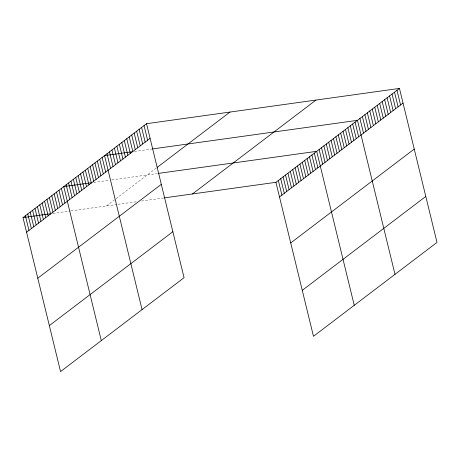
<?xml version="1.0" encoding="UTF-8"?>
<svg xmlns="http://www.w3.org/2000/svg" width="460" height="460" viewBox="0 0 460 460"><rect width="100%" height="100%" fill="white"/><g stroke="black" fill="none" stroke-linecap="round" stroke-linejoin="round"><path stroke-width="0.34" stroke-dasharray="2.3 1.72" d="M106.467 205.942L115.581 199.019M116.058 198.651L156.342 168.038M134.435 151.449L151.829 149.023M93.673 182.43L108.278 180.395M111.757 179.906L157.423 173.541M52.911 213.411L70.299 210.985M70.995 210.887L116.662 204.522M117.932 204.343L137.046 201.675M141.507 201.054L163.8 197.949"/><path stroke-width="0.69" d="M146.527 123.7L184.063 277.69L60.542 371.577L23 217.586L146.527 123.7L399.458 88.423L437 242.414L313.473 336.3L275.937 182.309L399.458 88.423M26.571 232.242L150.098 138.356M157.303 167.308L229.994 112.062M37.783 278.219L161.31 184.339M192.464 193.947L315.991 100.067M49.329 325.594L172.856 231.713M279.507 196.966L403.035 103.086M290.714 242.949L414.241 149.063M302.266 290.317L425.793 196.437M132.348 151.742L104.529 155.618L142.065 309.615M152.524 148.925L357.46 120.347L395.002 274.338M91.586 182.723L63.762 186.599L101.303 340.596M158.7 173.362L316.698 151.328L354.24 305.319M23 217.586L50.824 213.704M164.439 197.857L275.937 182.309M396.991 90.304L400.562 104.96M394.519 92.178L398.096 106.841M392.052 94.058L395.623 108.715M389.58 95.939L393.15 110.595M387.107 97.813L390.684 112.47M384.64 99.693L388.211 114.35M382.168 101.568L385.739 116.225M379.695 103.448L383.272 118.105M377.229 105.323L380.799 119.985M374.756 107.203L378.327 121.86M372.284 109.077L375.86 123.74M369.817 110.958L373.388 125.614M367.344 112.832L370.915 127.495M364.872 114.712L368.448 129.369M362.405 116.593L365.976 131.249M359.933 118.467L363.503 133.124M355.062 122.17L358.639 136.827M352.665 123.993L356.241 138.65M350.267 125.816L353.843 140.472M347.869 127.633L351.446 142.295M345.471 129.455L349.048 144.118M343.074 131.278L346.65 145.941M340.676 133.101L344.252 147.763M338.278 134.924L341.855 149.586M335.88 136.746L339.457 151.409M333.483 138.569L337.059 153.226M331.085 140.392L334.661 155.049M328.687 142.215L332.264 156.871M326.289 144.037L329.866 158.694M323.892 145.86L327.462 160.517M321.494 147.683L325.065 162.34M319.096 149.506L322.667 164.162M314.301 153.151L317.872 167.808M311.903 154.974L315.474 169.631M309.505 156.797L313.076 171.453M307.108 158.619L310.678 173.276M304.71 160.436L308.28 175.099M302.312 162.259L305.883 176.922M299.914 164.082L303.485 178.744M297.516 165.905L301.087 180.567M295.119 167.727L298.69 182.39M292.721 169.55L296.292 184.213M290.323 171.373L293.894 186.03M287.925 173.196L291.496 187.852M285.528 175.018L289.098 189.675M283.13 176.841L286.701 191.498M280.732 178.664L284.303 193.321M278.334 180.487L281.905 195.143M144.055 125.58L147.631 140.237M141.588 127.454L145.159 142.111M139.115 129.335L142.686 143.991M136.643 131.209L140.22 145.872M134.176 133.089L137.747 147.746M131.704 134.964L135.274 149.626M129.231 136.844L132.808 151.501M126.764 138.719L130.335 153.381M124.292 140.599L127.863 155.256M121.82 142.479L125.396 157.136M119.353 144.354L122.923 159.011M116.88 146.234L120.451 160.891M114.408 148.108L117.984 162.771M111.941 149.989L115.512 164.645M109.468 151.863L113.039 166.526M106.996 153.743L110.572 168.4M102.131 157.441L105.702 172.103M99.734 159.263L103.304 173.926M97.336 161.086L100.907 175.749M94.938 162.909L98.509 177.566M92.54 164.732L96.111 179.388M90.143 166.554L93.713 181.211M87.745 168.377L91.316 183.034M85.347 170.2L88.918 184.857M82.944 172.023L86.52 186.679M80.546 173.845L84.123 188.502M78.148 175.668L81.725 190.325M75.751 177.491L79.327 192.148M73.353 179.314L76.929 193.97M70.955 181.136L74.531 195.793M68.557 182.959L72.134 197.616M66.159 184.782L69.736 199.439M61.364 188.422L64.941 203.084M58.966 190.244L62.543 204.907M56.568 192.067L60.145 206.73M54.171 193.89L57.747 208.552M51.773 195.713L55.349 210.375M49.375 197.535L52.952 212.192M46.977 199.358L50.554 214.015M44.58 201.181L48.156 215.838M42.182 203.004L45.758 217.66M39.784 204.827L43.361 219.483M37.386 206.649L40.963 221.306M34.989 208.472L38.565 223.129M32.591 210.295L36.167 224.952M30.193 212.117L33.77 226.774M27.796 213.94L31.366 228.597M25.398 215.763L28.968 230.42"/></g></svg>
